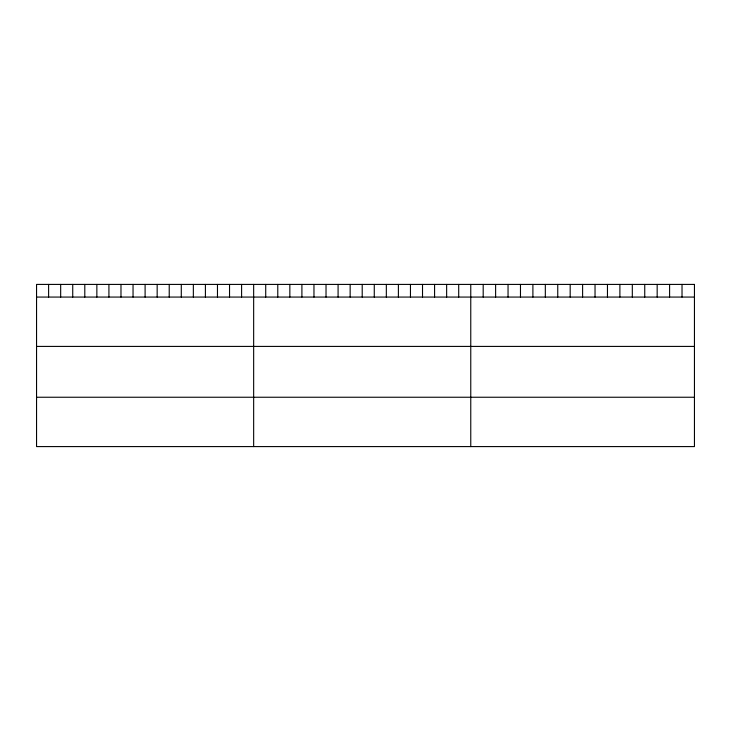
<?xml version="1.0" encoding="UTF-8"?>
<svg xmlns="http://www.w3.org/2000/svg" width="731" height="731" viewBox="0 0 731 731"><rect width="100%" height="100%" fill="white"/><g stroke="black" fill="none" stroke-linecap="round" stroke-linejoin="round"><path stroke-width="1.1" d="M36.55 297.069L694.45 297.069M36.55 346.412L694.45 346.412M36.55 397.244L694.45 397.244M682.023 284.414L682.023 297.069M669.596 284.414L669.596 297.069M657.169 284.414L657.169 297.069M644.742 284.414L644.742 297.069M632.315 284.414L632.315 297.069M619.888 284.414L619.888 297.069M607.461 284.414L607.461 297.069M595.034 284.414L595.034 297.069M582.607 284.414L582.607 297.069M570.18 284.414L570.18 297.069M557.753 284.414L557.753 297.069M545.326 284.414L545.326 297.069M532.899 284.414L532.899 297.069M520.472 284.414L520.472 297.069M508.045 284.414L508.045 297.069M495.618 284.414L495.618 297.069M483.191 284.414L483.191 297.069M470.764 284.414L470.764 446.586M458.702 284.414L458.702 297.069M446.641 284.414L446.641 297.069M434.579 284.414L434.579 297.069M422.518 284.414L422.518 297.069M410.456 284.414L410.456 297.069M398.395 284.414L398.395 297.069M386.334 284.414L386.334 297.069M374.272 284.414L374.272 297.069M362.21 284.414L362.21 297.069M350.149 284.414L350.149 297.069M338.087 284.414L338.087 297.069M326.026 284.414L326.026 297.069M313.964 284.414L313.964 297.069M301.903 284.414L301.903 297.069M289.841 284.414L289.841 297.069M277.78 284.414L277.78 297.069M265.719 284.414L265.719 297.069M253.657 284.414L253.657 446.586M241.595 284.414L241.595 297.069M229.534 284.414L229.534 297.069M217.472 284.414L217.472 297.069M205.411 284.414L205.411 297.069M193.349 284.414L193.349 297.069M181.288 284.414L181.288 297.069M169.226 284.414L169.226 297.069M157.165 284.414L157.165 297.069M145.103 284.414L145.103 297.069M133.042 284.414L133.042 297.069M120.98 284.414L120.98 297.069M108.919 284.414L108.919 297.069M96.858 284.414L96.858 297.069M84.796 284.414L84.796 297.069M72.734 284.414L72.734 297.069M60.673 284.414L60.673 297.069M48.611 284.414L48.611 297.069M694.45 284.414L36.55 284.414L36.55 446.586L694.45 446.586L694.45 284.414"/></g></svg>
